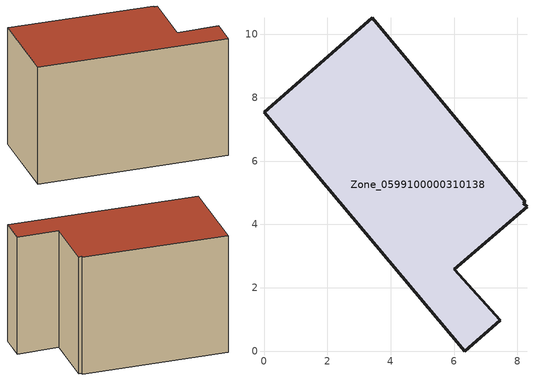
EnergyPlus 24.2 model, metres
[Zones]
Zone_0599100000310138
 floor ground (C_G): 8.18,4.66 8.3,4.56 6.01,2.59 7.45,0.97 6.34,0 0,7.55 3.42,10.52 8.25,4.72 z0
 wall outside (C_F): 3.42,10.52 0,7.55 6.34,0 7.45,0.97 6.01,2.59 8.3,4.56 8.18,4.66 8.25,4.72 3.42,10.52 z0:6.45
 roof outside (C_R): 8.25,4.72 3.42,10.52 0,7.55 6.34,0 7.45,0.97 6.01,2.59 8.3,4.56 8.18,4.66 z6.45
[BUILDING]
Pand.0599100000310138: North Axis=0; Terrain=City; Loads Convergence Tolerance Value=0.04; Temperature Convergence Tolerance Value=0.4; Solar Distribution=FullExterior; Maximum Number of Warmup Days=25; Minimum Number of Warmup Days=1
[Site:Location]
Rotterdam.The.Hague.AP_ZH_NLD Design_Conditions: Latitude=51.96; Longitude=4.45; Time Zone=1; Elevation=-4.5
[SITE:GROUNDTEMPERATURE:BUILDINGSURFACE]
18, 18, 18, 18, 18, 18, 18, 18, 18, 18, 18, 18
[MATERIAL] Thermal Absorptance=0.9; Solar Absorptance=0.7; Visible Absorptance=0.7
Name | Roughness | Thickness | Conductivity | Density | Specific Heat
G.TI.1946 | MediumSmooth | 0.15 | 1 | 540 | 1210
F.TI.1946 | Rough | 0.3 | 0.857143 | 1920 | 840
R.TI.1946 | MediumRough | 0.2 | 0.1 | 1500 | 1000
[CONSTRUCTION]
C_G: G.TI.1946
C_F: F.TI.1946
C_R: R.TI.1946
[ZONE]
Zone_0599100000310138: Type=1; Multiplier=1; Ceiling Height=Autocalculate; Volume=Autocalculate; Floor Area=autocalculate; Part of Total Floor Area=Yes
[ZONEINFILTRATION:DESIGNFLOWRATE]
Infil_Zone_0599100000310138: Zone or ZoneList or Space or SpaceList=Zone_0599100000310138; Schedule=AlwaysOn; Design Flow Rate Calculation Method=Flow/Area; Flow Rate per Floor Area=0.003; Constant Term Coefficient=1; Temperature Term Coefficient=0; Velocity Term Coefficient=0; Velocity Squared Term Coefficient=0
[HVACTEMPLATE:ZONE:IDEALLOADSAIRSYSTEM]
Zone_0599100000310138: Maximum Heating Supply Air Temperature=50; Minimum Cooling Supply Air Temperature=13; Maximum Heating Supply Air Humidity Ratio=0.0156; Minimum Cooling Supply Air Humidity Ratio=0.0077; Heating Limit=NoLimit; Cooling Limit=NoLimit; Dehumidification Control Type=ConstantSensibleHeatRatio; Cooling Sensible Heat Ratio=0.7; Dehumidification Setpoint=60; Humidification Control Type=None; Humidification Setpoint=30; Outdoor Air Method=None; Outdoor Air Flow Rate per Person=0.00944; Outdoor Air Flow Rate per Zone Floor Area=0; Outdoor Air Flow Rate per Zone=0; Demand Controlled Ventilation Type=None; Outdoor Air Economizer Type=NoEconomizer; Heat Recovery Type=None; Sensible Heat Recovery Effectiveness=0.7; Latent Heat Recovery Effectiveness=0.65
[ZONECONTROL:THERMOSTAT]
ThermostatControl_Zone_0599100000310138: Zone or ZoneList=Zone_0599100000310138; Control Type Schedule=DualSetpointControlType; Control 1=Thermostat_Zone_0599100000310138; Temperature Difference Between Cutout And Setpoint=0
[THERMOSTATSETPOINT:DUALSETPOINT]
Thermostat_Zone_0599100000310138: Heating Setpoint Temperature Schedule=HeatingSetpoint_Zone_0599100000310138; Cooling Setpoint Temperature Schedule=CoolingSetpoint_Zone_0599100000310138
[SCHEDULE:COMPACT]
HeatingSetpoint_Zone_0599100000310138: Through: 12/31, For: AllDays, Until: 24:00, 21
CoolingSetpoint_Zone_0599100000310138: Through: 12/31, For: AllDays, Until: 24:00, 24
DualSetpointControlType: Through: 12/31, For: AllDays, Until: 24:00, 4
AlwaysOn: Through: 12/31, For: AllDays, Until: 24:00, 1
